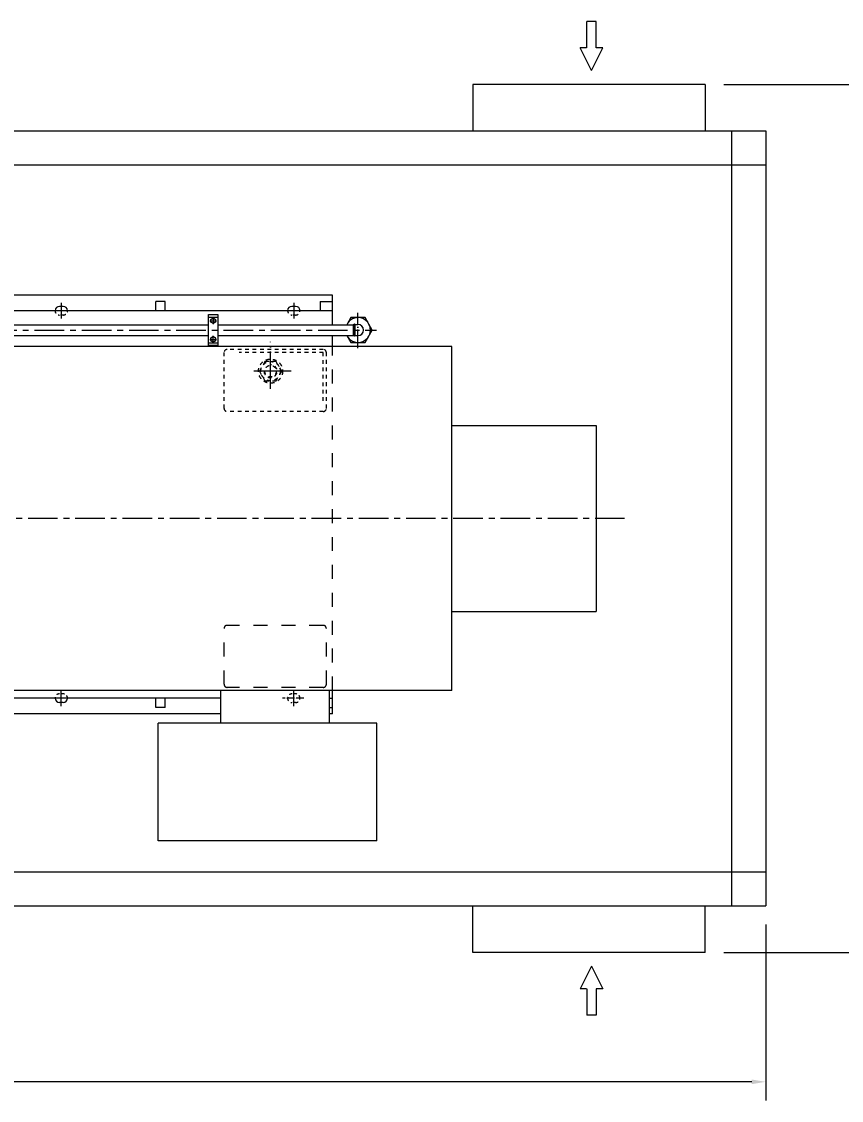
# Model space of a CAD drawing. Header units: inches. Extents: x 0 to 31702, y 0 to 24154.
# Drawn here: x 16406 to 19050, y 8237 to 11716 of the extents above; entities that cross this region are included whole.
import ezdxf

# ---------------------------------------------------------------- set-up
doc = ezdxf.new("R2010")
doc.units = ezdxf.units.IN
doc.header["$MEASUREMENT"] = 0
for name, pattern in [('ACAD_ISO04W100', [30, 24, -3, 0, -3]), ('CENTER', [50.8, 31.75, -6.35, 6.35, -6.35]), ('CHAIN', [0.7087, 0.4724, -0.0591, 0.1181, -0.0591]), ('EB_DASH', [6, 3, -3])]:
    doc.linetypes.add(name, pattern=pattern)
doc.layers.get('Defpoints').update_dxf_attribs({"lineweight": 5})
doc.layers.add('CAXA1', color=5, linetype='CENTER', lineweight=5)
doc.styles.add('Roman', font='arial.ttf')
doc.styles.get("Standard").update_dxf_attribs({"font": 'arial.ttf'})
doc.dimstyles.new('ISO-25', dxfattribs={"dimscale": 30, "dimtxt": 1.5, "dimasz": 1.5, "dimexe": 2, "dimexo": 2, "dimtad": 1, "dimtih": 1, "dimtoh": 1, "dimdec": 1, "dimlfac": 0.03937, "dimdsep": 46, "dimtxsty": 'Standard', "dimcen": 2.5, "dimclrd": 7, "dimclre": 7, "dimclrt": 7, "dimadec": 0, "dimazin": 0, "dimtfac": 1, "dimtdec": 1, "dimtmove": 0, "dimatfit": 3, "dimfxl": 1, "dimlwd": 5, "dimlwe": 5, "dimarcsym": 0})

# ---------------------------------------------------------------- blocks, each defined once
blk = doc.blocks.new('*D24')
at = {"color": 7, "linetype": 'Continuous', "lineweight": 5, "transparency": 16777216}
for p, q in [((13231, 8803.8), (13231, 8236.7)), ((18806, 8803.8), (18806, 8236.7)), ((18761, 8296.7), (13276, 8296.7))]:
    blk.add_line(p, q, dxfattribs=at)
at = {"color": 7, "transparency": 16777216}
for points in [[(13276, 8304.2), (13276, 8289.2), (13231, 8296.7)], [(18761, 8304.2), (18761, 8289.2), (18806, 8296.7)]]:
    blk.add_solid(points, dxfattribs=at)
at = {"layer": 'Defpoints', "color": 0, "transparency": 16777216}
for p in [(13231, 8863.8), (18806, 8863.8), (13231, 8296.7)]:
    blk.add_point(p, dxfattribs=at)
at = {"color": 7, "lineweight": 5, "transparency": 16777216, "insert": (16014.5, 8397.9), "char_height": 165, "attachment_point": 5, "style": 'Roman'}
blk.add_mtext('D', dxfattribs=at)
blk = doc.blocks.new('*D25')
at = {"color": 7, "linetype": 'Continuous', "lineweight": 5, "transparency": 16777216}
for p, q in [((18671.1, 11513.8), (19972, 11513.8)), ((19912, 11468.8), (19912, 10539.9)), ((19912, 8758.8), (19912, 10333.9)), ((18671.1, 8713.8), (19972, 8713.8))]:
    blk.add_line(p, q, dxfattribs=at)
at = {"color": 7, "transparency": 16777216}
for points in [[(19904.5, 11468.8), (19919.5, 11468.8), (19912, 11513.8)], [(19904.5, 8758.8), (19919.5, 8758.8), (19912, 8713.8)]]:
    blk.add_solid(points, dxfattribs=at)
at = {"layer": 'Defpoints', "color": 0, "transparency": 16777216}
for p in [(18611.1, 11513.8), (18611.1, 8713.8), (19912, 8713.8)]:
    blk.add_point(p, dxfattribs=at)
at = {"color": 7, "lineweight": 5, "transparency": 16777216, "insert": (19912, 10436.9), "char_height": 165, "attachment_point": 5, "style": 'Roman'}
blk.add_mtext('110.2', dxfattribs=at)

msp = doc.modelspace()

# ---------------------------------------------------------------- linework, layer by layer
at = {"color": 7, "lineweight": 5}
for p, q in [((18259.54, 11716.29), (18228.69, 11716.29)), ((18228.69, 11631.08), (18228.69, 11716.29)), ((18259.54, 11631.08), (18259.54, 11716.29)), ((18228.48, 11631.08), (18207.3, 11631.08)), ((18280.53, 11631.08), (18259.34, 11631.08)), ((18611.11, 11513.82), (17861.11, 11513.82)), ((17861.11, 11513.82), (17861.11, 11363.82)), ((18611.11, 11513.82), (18611.11, 11363.82)), ((13231.01, 11363.82), (18806.01, 11363.82)), ((18696.01, 11363.82), (18696.01, 8863.82)), ((18806.01, 11363.82), (18806.01, 8863.82)), ((13231.01, 11253.82), (18806.01, 11253.82)), ((17409.02, 10833.82), (14305.58, 10833.82)), ((17409.02, 10738.32), (17409.02, 10833.82)), ((16540.02, 10797.82), (16528.02, 10797.82)), ((16869.02, 10813.82), (16839.02, 10813.82)), ((16839.02, 10783.82), (16839.02, 10813.82)), ((16869.02, 10783.82), (16869.02, 10813.82)), ((17290.02, 10797.82), (17278.02, 10797.82)), ((17369.02, 10813.82), (17409.02, 10813.82)), ((17369.02, 10813.82), (17369.02, 10783.82)), ((17009.02, 10671.32), (17009.02, 10771.32)), ((17009.02, 10771.32), (17039.02, 10771.32)), ((17009.02, 10763.32), (17039.02, 10763.32)), ((17039.02, 10771.32), (17039.02, 10671.32)), ((16325.6, 10738.32), (17009.02, 10738.32)), ((17039.02, 10738.32), (17477, 10738.32)), ((17479.02, 10734.82), (17477, 10738.32)), ((17477, 10704.32), (17477, 10738.32)), ((17479.02, 10734.82), (17482.17, 10739.32)), ((17479.02, 10721.32), (17479.02, 10734.82)), ((17479.02, 10721.32), (17479.02, 10707.82)), ((17482.17, 10739.32), (17491.05, 10739.32)), ((17482.17, 10703.32), (17482.17, 10739.32)), ((16325.6, 10704.32), (17009.02, 10704.32)), ((17039.02, 10704.32), (17477, 10704.32)), ((17409.02, 10668.82), (17409.02, 10704.32)), ((17479.02, 10707.82), (17477, 10704.32)), ((17479.02, 10707.82), (17482.17, 10703.32)), ((17482.17, 10703.32), (17491.05, 10703.32)), ((17794.02, 10668.82), (15632.18, 10668.82)), ((17039.02, 10679.32), (17009.02, 10679.32)), ((17039.02, 10671.32), (17009.02, 10671.32)), ((17794.02, 9558.82), (17794.02, 10668.82)), ((17794.02, 10413.82), (18259.02, 10413.82)), ((18259.02, 10413.82), (18259.02, 9813.82)), ((17794.02, 9813.82), (18259.02, 9813.82)), ((17794.02, 9558.82), (15632.18, 9558.82)), ((17049.02, 9453.26), (17049.02, 9558.82)), ((17399.02, 9453.26), (17399.02, 9558.82)), ((17409.02, 9483.82), (17409.02, 9558.82)), ((16540.02, 9519.82), (16528.02, 9519.82)), ((16839.02, 9503.82), (16839.02, 9533.82)), ((16869.02, 9503.82), (16839.02, 9503.82)), ((16869.02, 9503.82), (16869.02, 9533.82)), ((17399.02, 9533.82), (17409.02, 9533.82)), ((17399.02, 9503.82), (17409.02, 9503.82)), ((17049.02, 9483.82), (14399.52, 9483.82)), ((17409.02, 9483.82), (17399.02, 9483.82)), ((16846.52, 9073.82), (16846.52, 9453.26)), ((17551.52, 9453.26), (16846.52, 9453.26)), ((17551.52, 9073.82), (17551.52, 9453.26)), ((17551.52, 9073.82), (16846.52, 9073.82)), ((13231.01, 8973.82), (18806.01, 8973.82)), ((13231.01, 8863.82), (18806.01, 8863.82)), ((17861.11, 8713.82), (17861.11, 8863.82)), ((18611.11, 8713.82), (18611.11, 8863.82)), ((18611.11, 8713.82), (17861.11, 8713.82)), ((18228.48, 8596.72), (18207.3, 8596.72)), ((18228.69, 8596.72), (18228.69, 8511.52)), ((18280.53, 8596.72), (18259.34, 8596.72)), ((18259.54, 8596.72), (18259.54, 8511.52)), ((18259.54, 8511.52), (18228.69, 8511.52))]:
    msp.add_line(p, q, dxfattribs=at)
at = {"color": 7, "linetype": 'Continuous', "lineweight": 5, "ltscale": 15}
for p, q in [((18243.91, 11558.48), (18207.3, 11631.08)), ((18243.91, 11558.48), (18280.53, 11631.08)), ((18243.91, 8669.32), (18207.3, 8596.72)), ((18243.91, 8669.32), (18280.53, 8596.72))]:
    msp.add_line(p, q, dxfattribs=at)
at = {"color": 7, "linetype": 'ACAD_ISO04W100', "lineweight": 5, "ltscale": 2.5}
for p, q in [((16534.02, 10809.35), (16534.02, 10759.04)), ((17284.02, 10809.35), (17284.02, 10759.04)), ((17024.02, 10762.13), (17024.02, 10739.86)), ((17491.05, 10662.88), (17491.05, 10777.41)), ((17013.6, 10751.32), (17034.47, 10751.32)), ((17013.6, 10691.32), (17034.47, 10691.32)), ((17024.02, 10680.52), (17024.02, 10702.79)), ((16534.02, 9508.3), (16534.02, 9558.61)), ((17284.02, 9508.3), (17284.02, 9558.61))]:
    msp.add_line(p, q, dxfattribs=at)
at = {"color": 7, "linetype": 'CHAIN', "lineweight": 5, "ltscale": 15}
for p, q in [((17409.02, 10783.82), (14373.51, 10783.82)), ((17049.02, 9533.82), (14411.01, 9533.82))]:
    msp.add_line(p, q, dxfattribs=at)
at = {"color": 7, "linetype": 'EB_DASH', "lineweight": 5, "ltscale": 3}
for p, q in [((16540.02, 10769.82), (16528.02, 10769.82)), ((17290.02, 10769.82), (17278.02, 10769.82)), ((16540.02, 9547.82), (16528.02, 9547.82)), ((17290.02, 9547.82), (17278.02, 9547.82)), ((17290.02, 9519.82), (17278.02, 9519.82))]:
    msp.add_line(p, q, dxfattribs=at)
at = {"color": 7, "linetype": 'ACAD_ISO04W100', "lineweight": 5, "ltscale": 5}
for p, q in [((17209.02, 10532.16), (17209.02, 10683.82)), ((17275.41, 10588.82), (17144.55, 10588.82))]:
    msp.add_line(p, q, dxfattribs=at)
at = {"color": 7, "linetype": 'EB_DASH', "lineweight": 5, "ltscale": 4}
for p, q in [((17059.02, 10468.82), (17059.02, 10648.82)), ((17379.02, 10658.82), (17069.02, 10658.82)), ((17379.02, 10648.82), (17107.34, 10648.82)), ((17379.02, 10492.6), (17379.02, 10648.82)), ((17389.02, 10468.82), (17389.02, 10648.82)), ((17379.02, 10458.82), (17069.02, 10458.82))]:
    msp.add_line(p, q, dxfattribs=at)
at = {"color": 7, "linetype": 'EB_DASH', "lineweight": 5, "ltscale": 15}
for p, q in [((17409.02, 9558.82), (17409.02, 10668.82)), ((17059.02, 9578.82), (17059.02, 9758.82)), ((17379.02, 9768.82), (17069.02, 9768.82)), ((17389.02, 9578.82), (17389.02, 9758.82)), ((17379.02, 9568.82), (17069.02, 9568.82))]:
    msp.add_line(p, q, dxfattribs=at)
at = {"color": 7, "linetype": 'ACAD_ISO04W100', "lineweight": 5}
msp.add_line((17316.07, 9533.82), (17247.19, 9533.82), dxfattribs=at)
at = {"color": 7, "lineweight": 5}
for points in [[(17024.02, 10760.32), (17031.82, 10755.82), (17031.82, 10746.82), (17024.02, 10742.32), (17016.23, 10746.82), (17016.23, 10755.82)], [(17024.02, 10682.32), (17031.82, 10686.82), (17031.82, 10695.82), (17024.02, 10700.32), (17016.23, 10695.82), (17016.23, 10686.82)]]:
    msp.add_lwpolyline(points, close=True, dxfattribs=at)
msp.add_lwpolyline([(17454.63, 10704.32), (17467.93, 10681.28), (17514.17, 10681.28), (17537.29, 10721.32), (17514.17, 10761.37), (17467.93, 10761.37), (17454.63, 10738.32)], dxfattribs=at)
at = {"color": 7, "linetype": 'EB_DASH', "lineweight": 5, "ltscale": 4}
msp.add_lwpolyline([(17245.02, 10588.82), (17227.02, 10620), (17191.02, 10620), (17173.02, 10588.82), (17191.02, 10557.65), (17227.02, 10557.65)], close=True, dxfattribs=at)
at = {"color": 7, "lineweight": 5}
for centre in [(17024.02, 10751.32), (17024.02, 10691.32)]:
    msp.add_circle(centre, 7.79, dxfattribs=at)
at = {"color": 7, "linetype": 'EB_DASH', "lineweight": 5, "ltscale": 4}
for radius in [39, 31.18, 18.7]:
    msp.add_circle((17209.02, 10588.82), radius, dxfattribs=at)
at = {"color": 7, "lineweight": 5}
for centre, radius, start, end in [((16528.02, 10783.82), 14, 90, 180), ((16540.02, 10783.82), 14, 0, 90), ((17278.02, 10783.82), 14, 90, 180), ((17290.02, 10783.82), 14, 0, 90), ((17491.05, 10721.32), 40.04, 205.12079, 154.87921), ((17480.09, 10736.2), 3.75, 56.35444, 145.53304), ((17491.05, 10721.32), 18, 270, 90), ((17480.09, 10706.45), 3.75, 214.46696, 303.64556), ((16528.02, 9533.82), 14, 180, 270), ((16540.02, 9533.82), 14, 270, 0)]:
    msp.add_arc(centre, radius, start, end, dxfattribs=at)
at = {"color": 7, "linetype": 'EB_DASH', "lineweight": 5, "ltscale": 3}
for centre, start, end in [((16528.02, 10783.82), 180, 270), ((16540.02, 10783.82), 270, 0), ((17278.02, 10783.82), 180, 270), ((17290.02, 10783.82), 270, 0), ((16528.02, 9533.82), 90, 180), ((16540.02, 9533.82), 0, 90), ((17278.02, 9533.82), 90, 180), ((17290.02, 9533.82), 0, 90), ((17278.02, 9533.82), 180, 270), ((17290.02, 9533.82), 270, 0)]:
    msp.add_arc(centre, 14, start, end, dxfattribs=at)
at = {"color": 7, "linetype": 'EB_DASH', "lineweight": 5, "ltscale": 4}
for centre, radius, start, end in [((17069.02, 10648.82), 10, 90, 180), ((17379.02, 10648.82), 10, 0, 90), ((17209.02, 10588.82), 21, 180, 90), ((17069.02, 10468.82), 10, 180, 270), ((17379.02, 10468.82), 10, 270, 0)]:
    msp.add_arc(centre, radius, start, end, dxfattribs=at)
at = {"color": 7, "linetype": 'EB_DASH', "lineweight": 5, "ltscale": 15}
for centre, start, end in [((17069.02, 9758.82), 90, 180), ((17379.02, 9758.82), 0, 90), ((17069.02, 9578.82), 180, 270), ((17379.02, 9578.82), 270, 0)]:
    msp.add_arc(centre, 10, start, end, dxfattribs=at)
at = {"layer": 'CAXA1', "linetype": 'CENTER', "lineweight": 5, "ltscale": 3}
for p, q in [((15228.69, 10721.32), (17550.69, 10721.32)), ((18350.98, 10113.82), (11558.96, 10113.82))]:
    msp.add_line(p, q, dxfattribs=at)

# ---------------------------------------------------------------- dimensions: what is measured, and where the dimension line sits
at = {"color": 7, "lineweight": 5}
dim = msp.add_linear_dim(base=(19911.97, 8713.82), p1=(18611.11, 11513.82), p2=(18611.11, 8713.82), angle=270, dimstyle='ISO-25', override={"dimtxt": 5.5, "dimpost": '\\X', "dimtxsty": 'Roman', "dimtmove": 1}, dxfattribs=at)
dim.commit()
dim.dimension.update_dxf_attribs({"geometry": '*D25', "text_midpoint": (19911.97, 10436.93), "dimtype": 160})
dim = msp.add_linear_dim(base=(13231.01, 8296.66), p1=(18806.01, 8863.82), p2=(13231.01, 8863.82), angle=180, text='D', dimstyle='ISO-25', override={"dimtxt": 5.5, "dimpost": '\\X', "dimtxsty": 'Roman', "dimtmove": 1}, dxfattribs=at)
dim.commit()
dim.dimension.update_dxf_attribs({"geometry": '*D24', "text_midpoint": (16014.52, 8296.66), "dimtype": 160})

doc.saveas('drawing.dxf')
